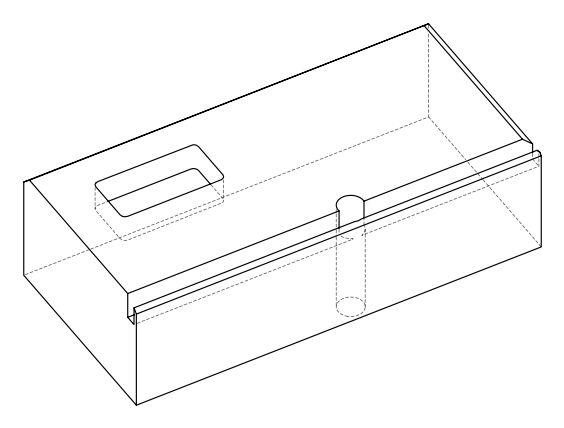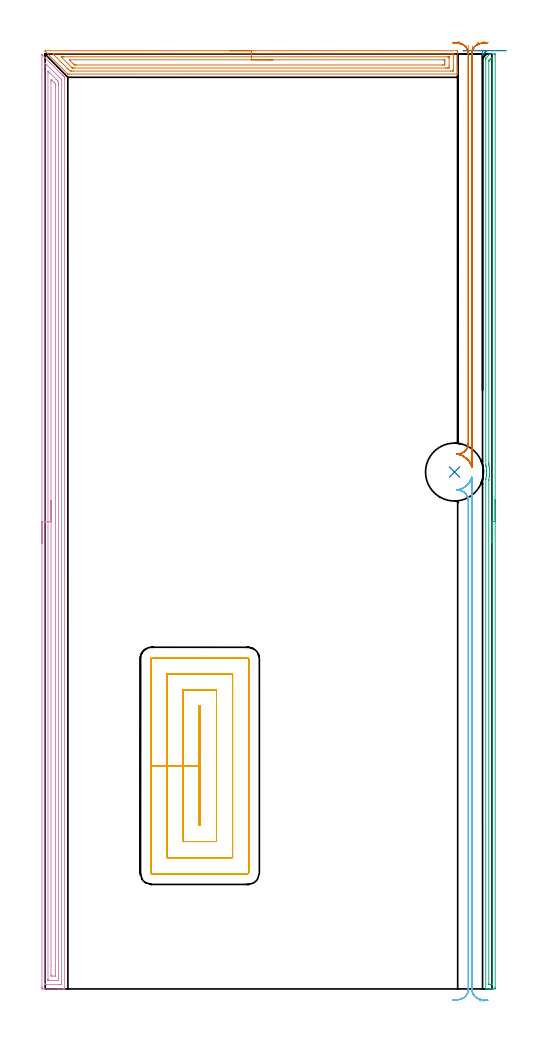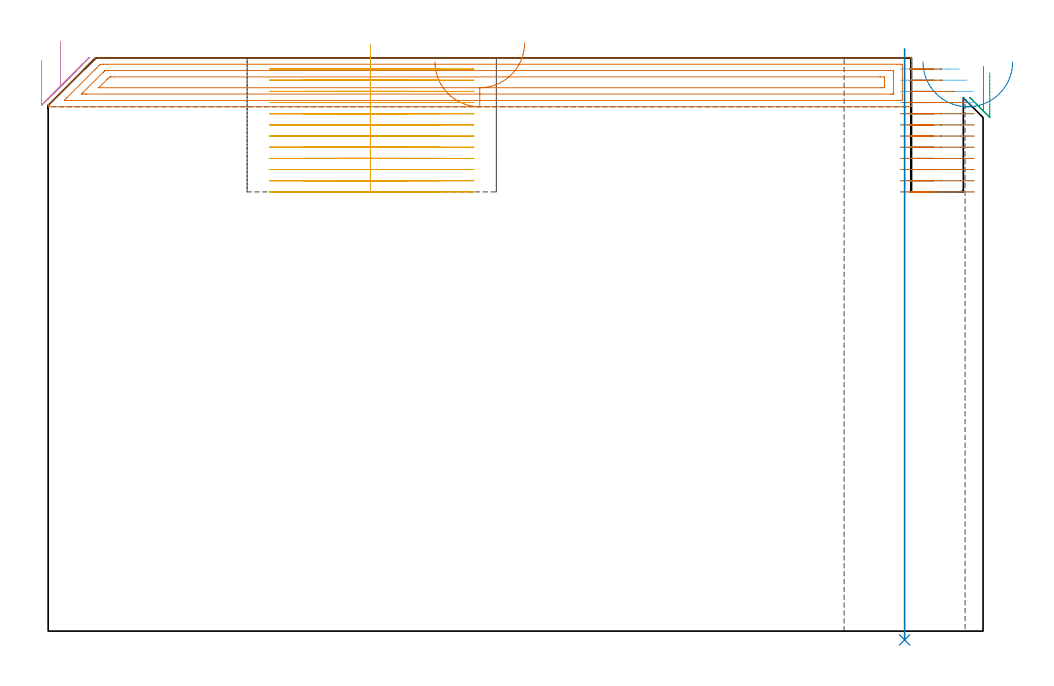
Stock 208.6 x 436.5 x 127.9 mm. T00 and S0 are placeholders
(PLAN: 8 operations, 2 tool changes, 71.5 min)
(1 AREA_MILL | FG_CHAMFER_SURFACE | UGT0205_001 | 6.27 min | 11809 mm3)
(2 AREA_MILL_1 | FG_CHAMFER_SURFACE_1 | UGT0205_001 | 0.16 min | 492 mm3)
(3 AREA_MILL_2 | FG_CHAMFER_SURFACE_2 | UGT0205_001 | 7.15 min | 38011 mm3)
(4 AREA_MILL_3 | FG_CHAMFER_SURFACE_3 | UGT0205_001 | 14.04 min | 24108 mm3)
(5 MILL_RECTANGULAR_POCKET | POCKET_RECTANGULAR_STRAIGHT | NXT0201_013 | Follow Part, ap 2.5, ae 75% | 21.05 min | 183317 mm3)
(6 MILL_RECTANGULAR_SLOT | SLOT_RECTANGULAR | NXT0201_013 | Follow Part, ap 2.5, ae 75% | 12.28 min | 75701 mm3)
(7 MILL_RECTANGULAR_SLOT_1 | SLOT_RECTANGULAR_1 | NXT0201_013 | Follow Part, ap 2.5, ae 75% | 10 min | 60423 mm3)
(8 INDEXABLE_INSERT_DRILL_THROUGH_HOLE_FROM_SOLID | STEP1HOLE | NXT0302_025 | 0.53 min | 63612 mm3)
(TOOL UGT0205_001 | Chamfer Mill 20 x 3 x 45 deg. | D20 FL50 Z2)
(TOOL NXT0201_013 | ENDMILL 10mm | D10 FL30 Z4)
(TOOL NXT0302_025 | Index. Insert Drill 27mm [880-D2700L32-05] | D27 PA176 FL135 Z2)
(OP 1 AREA_MILL)
G17 G21 G94 G90
T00 M6
G54
G17 G0 G90 X86.3 Y438. S1061 M3
G43 Z137.9 H0
Z127.
G94 G1 X86.338 Z126.128 F250.
X86.452 Z125.263
X86.641 Z124.412
X86.903 Z123.58
X87.237 Z122.774
X87.64 Z122.
X88.108 Z121.264
X88.64 Z120.572
X89.229 Z119.929
X89.872 Z119.34
X90.564 Z118.808
X91.3 Z118.34
X92.074 Z117.937
X92.88 Z117.603
X93.712 Z117.341
X94.564 Z117.152
X95.428 Z117.038
X96.3 Z117.
X191.971
X192.305 Y437.998 Z117.001
X192.59 Y437.992 Z117.006
X192.6 Y437.704 Z117.293
Y430.327 Z124.668
Y428.91 Z126.086
Y428.549 Z126.446
Y427.826 Z127.174
Y427.555 Z127.445
Y427.147 Z127.845
X192.591 Y427.103 Z127.888
X192.419 Y427.1 Z127.9
X11.358
X10.605 Y427.105 Z127.891
X10.546 Y427.155 Z127.842
X10.488 Y427.212 Z127.788
X10.464 Y427.236 Z127.764
X0.156 Y437.543 Z117.456
X0.106 Y437.592 Z117.404
X0.03 Y437.679 Z117.314
X0.006 Y437.79 Z117.202
X0.001 Y437.834 Z117.159
X0. Y437.998 Z116.998
X0.041 Y438. Z116.999
X0.124 Z117.
X96.3
Y436.586 Z118.414
X189.254
X190.15 Y436.584 Z118.416
X190.183 Y436.583 Z118.417
X190.59 Y436.551 Z118.449
X190.598 Y436.139 Z118.861
X190.599 Y435.662 Z119.338
X190.6 Y435.247 Z119.753
X190.599 Y429.438 Z125.562
X190.598 Y429.025 Z125.975
X190.59 Y428.549 Z126.451
X190.215 Y428.517 Z126.483
X190.183 Y428.516 Z126.484
X189.323 Y428.514 Z126.486
X13.181
X12.286 Y428.515 Z126.485
X12.252 Y428.516 Z126.484
X11.613 Y428.549 Z126.451
X11.358 Y428.795 Z126.205
X10.712 Y429.438 Z125.562
X10.464 Y429.685 Z125.315
X4.205 Y435.946 Z119.054
X3.61 Y436.551 Z118.449
X4.173 Y436.584 Z118.416
X4.205 Y436.585 Z118.415
X5.065 Y436.586 Z118.414
X96.3
Y435.172 Z119.828
X187.994 Y435.171 Z119.829
X188.395 Y435.17 Z119.83
X188.528 Y435.167 Z119.833
X188.574 Y435.165 Z119.835
X188.59 Y435.158 Z119.842
X188.593 Y435.113 Z119.887
X188.597 Y434.977 Z120.023
X188.599 Y434.773 Z120.227
X188.6 Y434.569 Z120.431
Y431.012 Z123.988
X188.598 Y430.327 Z124.673
X188.596 Y430.127 Z124.873
X188.585 Y429.936 Z125.064
X188.395 Y429.933 Z125.067
X187.9 Y429.93 Z125.07
X187.501 Y429.929 Z125.071
X187.007
X13.547
X13.147 Y429.93 Z125.07
X12.746 Y429.934 Z125.066
X12.695 Y429.935 Z125.065
X12.66 Y429.951 Z125.049
X12.604 Y430.003 Z124.997
X12.492 Y430.11 Z124.89
X12.272 Y430.327 Z124.673
X7.782 Y434.818 Z120.182
X7.447 Y435.164 Z119.836
X7.545 Y435.167 Z119.833
X7.782 Y435.169 Z119.831
X8.275 Y435.171 Z119.829
X8.676 Y435.172 Z119.828
X96.3
Y433.757 Z121.243
X185.84
X186.509 Y433.752 Z121.248
X186.582 Y433.75 Z121.25
X186.59 Y433.656 Z121.344
X186.594 Y433.438 Z121.562
X186.6 Y433.001 Z121.999
Y432.112 Z122.888
X186.594 Y431.664 Z123.336
X186.59 Y431.444 Z123.556
X186.58 Y431.35 Z123.65
X186.474 Y431.347 Z123.653
X185.712 Y431.343 Z123.657
X185.585
X14.808
X14.041 Y431.344 Z123.656
X13.911 Y431.345 Z123.655
X13.727 Y431.35 Z123.65
X13.359 Y431.699 Z123.301
X13.147 Y431.904 Z123.096
X11.358 Y433.69 Z121.31
X11.319 Y433.732 Z121.268
X11.311 Y433.744 Z121.256
X11.31 Y433.75 Z121.25
X11.314 Y433.752 Z121.248
X11.358 Y433.755 Z121.245
X11.486 Y433.757 Z121.243
X96.3
X97.172 Z121.281
X98.036 Z121.395
X98.888 Z121.583
X99.72 Z121.846
X100.526 Z122.18
X101.3 Z122.582
X102.036 Z123.051
X102.728 Z123.582
X103.371 Z124.172
X103.96 Z124.815
X104.491 Z125.507
X104.96 Z126.243
X105.363 Z127.016
X105.697 Z127.822
X105.959 Z128.654
X106.148 Z129.506
X106.262 Z130.371
X106.3 Z131.243
G0 Z137.9
M5
M2
(OP 2 AREA_MILL_1)
G17 G21 G94 G90
T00 M6
G54
G17 G0 G90 X195.199 Y438.001 S1061 M3
G43 Z137.9 H0
Z126.999
G94 G1 X195.237 Z126.128 F250.
X195.351 Z125.263
X195.54 Z124.411
X195.803 Z123.579
X196.137 Z122.773
X196.539 Z121.999
X197.008 Z121.264
X197.539 Z120.572
X198.129 Y438. Z119.928
X198.772 Z119.339
X199.464 Z118.808
X200.2 Z118.339
X200.974 Z117.937
X201.78 Z117.603
X202.612 Z117.341
X203.464 Z117.152
X204.328 Z117.038
X205.2 Z117.
X205.984
X206.184 Y437.995 Z117.003
X206.13 Y437.935 Z117.063
X205.941 Y437.741 Z117.259
X205.834 Y437.634 Z117.366
X205.694 Y437.492 Z117.505
X205.644 Y437.444 Z117.555
X205.446 Y437.246 Z117.753
X205.398 Y437.197 Z117.8
X205.348 Y437.148 Z117.851
X205.152 Y436.952 Z118.047
X205.103 Y436.902 Z118.095
X205.052 Y436.852 Z118.147
X204.858 Y436.658 Z118.341
X204.808 Y436.607 Z118.39
X204.759 Y436.558 Z118.44
X204.622 Y436.423 Z118.576
X204.438 Y436.241 Z118.757
X204.311 Y436.165 Z118.833
X204.258 Y436.134 Z118.866
X204.21 Y436.108 Z118.892
X204.209
X204.2 Y436.302 Z118.698
Y437.936 Z117.063
X204.21 Y437.994 Z117.005
X204.216 Y438. Z117.
X204.311
X205.2
X206.072 Z117.038
X206.936 Z117.152
X207.788 Z117.341
X208.62 Z117.603
X209.426 Z117.937
X210.2 Z118.34
X210.936 Z118.809
X211.628 Z119.34
X212.271 Z119.929
X212.86 Y437.999 Z120.573
X213.391 Z121.265
X213.86 Z122.001
X214.263 Z122.774
X214.596 Z123.58
X214.859 Z124.412
X215.048 Z125.264
X215.161 Z126.129
X215.199 Z127.001
G0 Z137.9
M5
M2
(OP 3 AREA_MILL_2)
G17 G21 G94 G90
T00 M6
G54
G17 G0 G90 X210.1 Y228.25 S1061 M3
G43 Z137.9 H0
Z124.6
G94 G1 Y228.212 Z123.728 F250.
Y228.098 Z122.863
Y227.909 Z122.012
Y227.647 Z121.18
Y227.313 Z120.374
Y226.91 Z119.6
Y226.442 Z118.864
Y225.91 Z118.172
Y225.321 Z117.529
Y224.678 Z116.94
Y223.986 Z116.408
Y223.25 Z115.94
Y222.476 Z115.537
Y221.67 Z115.203
Y220.838 Z114.941
Y219.986 Z114.752
Y219.122 Z114.638
Y218.25 Z114.6
X210.099 Y0.624 Z114.601
X210.095 Y0.183 Z114.602
X210.091 Y0.01 Z114.605
X209.661 Y0. Z115.034
X209.395 Z115.3
X208.781 Z115.914
X208.248 Z116.449
X207.9 Z116.796
X207.367 Z117.329
X207.019 Z117.675
X206.323 Z118.376
X206.047 Z118.653
X205.699 Y0.003 Z118.991
Y0.004 Z118.992
X205.7 Y0.177 Z119.
X205.703 Y237.974 Z118.995
X205.705 Y238.018 Z118.992
X205.707 Y238.043 Z118.99
X205.933 Y239.244 Z118.763
X205.997 Y239.69 Z118.698
X206.029 Y240.006 Z118.666
X206.043 Y240.137 Z118.653
X206.075 Y240.584 Z118.623
X206.089 Y241.04 Z118.604
X206.09 Y241.331 Z118.601
Y241.391
X206.091 Y241.477 Z118.602
X206.079 Y241.934 Z118.618
X206.076 Y242.001 Z118.623
X206.053 Y242.371 Z118.646
X206.008 Y242.817 Z118.687
X206.007 Y242.828 Z118.688
X205.951 Y243.264 Z118.748
X205.877 Y243.711 Z118.822
X205.79 Y244.157 Z118.909
X205.721 Y244.482 Z118.978
X205.71 Y244.548 Z118.989
X205.702 Y244.604 Z118.998
X205.7 Y434.089 Z119.
X205.698 Y434.494 Z118.983
X205.844 Y434.647 Z118.85
X206.061 Y434.862 Z118.636
X206.139 Y434.939 Z118.561
X207.373 Y436.174 Z117.325
X207.46 Y436.262 Z117.236
X207.699 Y436.499 Z116.999
X208.781 Y436.5 Z115.914
X210.009 Z114.688
X210.091 Y436.497 Z114.605
X210.1 Y436.101 Z114.6
Y218.25
X208.686 Z116.014
X208.685 Y2.508 Z116.015
X208.684 Y2.411 Z116.016
X208.679 Y2.022 Z116.021
X208.298 Y2.007 Z116.402
X207.9 Y2.002 Z116.8
X207.424 Y2. Z117.276
X207.208 Y2.001 Z117.492
X207.175 Y2.003 Z117.525
X207.141 Y2.007 Z117.559
X207.121 Y2.012 Z117.579
X207.12 Y2.038 Z117.58
X207.115 Y2.314 Z117.585
X207.118 Y237.365 Z117.582
X207.119 Y237.465 Z117.581
X207.123 Y237.664 Z117.577
X207.126 Y237.761 Z117.574
X207.327 Y238.94 Z117.373
X207.372 Y239.253 Z117.328
X207.426 Y239.734 Z117.274
X207.459 Y240.147 Z117.241
X207.484 Y240.569 Z117.216
X207.5 Y241.04 Z117.2
X207.502 Y241.445 Z117.198
X207.489 Y241.934 Z117.211
X207.466 Y242.375 Z117.234
X207.43 Y242.828 Z117.27
X207.37 Y243.366 Z117.33
X207.321 Y243.722 Z117.379
X207.202 Y244.43 Z117.498
X207.135 Y244.813 Z117.565
X207.123 Y245.014 Z117.577
X207.117 Y245.41 Z117.583
Y245.509
X207.114 Y433.099 Z117.586
X207.115 Y433.195 Z117.585
X207.119 Y433.394 Z117.581
X207.121 Y433.441 Z117.579
X207.141 Y433.479 Z117.559
X207.203 Y433.545 Z117.497
X207.378 Y433.725 Z117.322
X207.739 Y434.089 Z116.961
X207.82 Y434.17 Z116.88
X207.9 Y434.248 Z116.8
X208.117 Y434.455 Z116.583
X208.161 Y434.49 Z116.539
X208.225 Y434.493 Z116.475
X208.377 Y434.499 Z116.323
X208.592 Z116.108
X208.625 Y434.497 Z116.075
X208.659 Y434.493 Z116.041
X208.679 Y434.488 Z116.021
X208.68 Y434.462 Z116.02
X208.685 Y434.186 Z116.015
X208.686 Y218.25 Z116.014
Y217.378 Z116.052
Y216.514 Z116.166
Y215.662 Z116.355
Y214.83 Z116.617
Y214.024 Z116.951
Y213.25 Z117.354
Y212.514 Z117.823
Y211.822 Z118.354
Y211.179 Z118.943
Y210.59 Z119.586
Y210.058 Z120.278
Y209.59 Z121.014
Y209.187 Z121.788
Y208.853 Z122.594
Y208.591 Z123.426
Y208.402 Z124.278
Y208.288 Z125.143
Y208.25 Z126.014
G0 Z137.9
M5
M2
(OP 4 AREA_MILL_3)
G17 G21 G94 G90
T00 M6
G54
G17 G0 G90 X-1.5 Y208.1 S1061 M3
G43 Z137.9 H0
Z127.3
G94 G1 Y208.138 Z126.428 F250.
Y208.252 Z125.564
Y208.441 Z124.712
Y208.703 Z123.88
Y209.037 Z123.074
Y209.44 Z122.3
Y209.909 Z121.564
Y210.44 Z120.872
Y211.029 Z120.229
Y211.672 Z119.64
Y212.364 Z119.109
Y213.1 Z118.64
Y213.874 Z118.237
Y214.68 Z117.903
Y215.512 Z117.641
Y216.364 Z117.452
Y217.229 Z117.338
Y218.1 Z117.3
Y435.882
X-1.499 Y436.18 Z117.301
X-1.497 Y436.186 Z117.302
X-1.493 Y436.189 Z117.306
X-1.489 Y436.187 Z117.311
X-1.48 Y436.18 Z117.319
X-1.461 Y436.161 Z117.339
X-1.048 Y435.75 Z117.749
X6.968 Y427.732 Z125.768
X7.326 Y427.376 Z126.122
X7.816 Y426.884 Z126.616
X8.048 Y426.653 Z126.846
X8.207 Y426.495 Z127.002
X8.363 Y426.339 Z127.16
X8.495 Y426.206 Z127.292
X8.648 Y426.054 Z127.443
X8.798 Y425.903 Z127.595
X8.941 Y425.76 Z127.739
X9.102 Y425.599 Z127.897
X9.1 Y424.867 Z127.9
Y0.169
X9.098 Y0.007 Z127.888
X9.096 Z127.887
X8.758 Y0. Z127.558
X8.433 Z127.232
X7.767 Z126.562
X6.552 Z125.349
X6.004 Z124.798
X-0.441 Z118.356
X-1.048 Y0.002 Z117.749
X-1.27 Y0.005 Z117.528
X-1.492 Y0.01 Z117.306
X-1.495 Y0.163 Z117.303
X-1.499 Y0.615 Z117.301
X-1.5 Y1.073 Z117.3
Y218.1
X-0.086 Z118.714
X-0.085 Y431.929 Z118.715
X-0.084 Y432.012 Z118.716
X-0.079 Y432.294 Z118.721
X0.012 Y432.226 Z118.812
X0.235 Y432.012 Z119.035
X0.715 Y431.535 Z119.515
X1.132 Y431.119 Z119.932
X7.382 Y424.867 Z126.182
X7.55 Y424.693 Z126.35
X7.679 Y424.557 Z126.479
X7.681 Y424.461 Z126.481
X7.685 Y424.056 Z126.485
X7.686 Y3.377 Z126.486
X7.685 Y2.485 Z126.485
X7.683 Y2.402 Z126.483
X7.671 Y2.01 Z126.471
X7.279 Y2.002 Z126.079
X6.885 Y2.001 Z125.685
X6.4 Y2. Z125.2
X0.715 Y2.001 Z119.515
X0.227 Y2.003 Z119.027
X0.014 Y2.01 Z118.814
X-0.079 Y2.033 Z118.721
X-0.085 Y2.319 Z118.715
Y2.402
X-0.086 Y218.1 Z118.714
X1.329 Z120.129
Y427.817
X1.334 Y428.439 Z120.134
X1.335 Y428.447 Z120.135
X1.354 Y428.439 Z120.154
X1.596 Y428.202 Z120.396
X2.255 Y427.546 Z121.055
X4.934 Y424.867 Z123.734
X5.827 Y423.974 Z124.627
X6.004 Y423.795 Z124.804
X6.178 Y423.615 Z124.978
X6.263 Y423.525 Z125.063
X6.267 Y423.352 Z125.067
X6.27 Y423.08 Z125.07
X6.271 Y422.81 Z125.071
Y422.187
Y4.188
X6.269 Y4.052 Z125.069
X6.267 Y4.02 Z125.067
X6.266 Y4.011 Z125.066
X6.25 Y4.008 Z125.05
X6.188 Y4.002 Z124.988
X6.004 Y4.001 Z124.804
X5.308 Y4. Z124.108
X1.782 Z120.582
X1.596 Y4.001 Z120.396
X1.411 Y4.004 Z120.211
X1.358 Y4.008 Z120.158
X1.335 Y4.012 Z120.135
X1.333 Y4.026 Z120.133
X1.33 Y4.098 Z120.13
X1.329 Y4.188 Z120.129
Y4.459
Y218.1
X2.743 Z121.543
X2.744 Y423.704 Z121.544
X2.745 Y423.974 Z121.545
X2.75 Y424.591 Z121.55
X3.378 Y423.974 Z122.178
X4.241 Y423.11 Z123.041
X4.27 Y423.08 Z123.07
X4.85 Y422.463 Z123.65
X4.853 Y422.187 Z123.653
X4.857 Y421.563 Z123.657
Y6.867
X4.855 Y6.246 Z123.655
X4.851 Y6.036 Z123.651
X4.849 Y6.01 Z123.649
X4.829 Y6.007 Z123.629
X4.776 Y6.003 Z123.576
X4.669 Y6.001 Z123.469
X3.334 Y6. Z122.134
X2.928 Y6.01 Z121.728
X2.75 Y6.026 Z121.55
X2.748 Y6.128 Z121.548
X2.744 Y6.598 Z121.544
X2.743 Y10.783 Z121.543
Y218.1
Y218.972 Z121.581
Y219.837 Z121.695
Y220.688 Z121.883
Y221.52 Z122.146
Y222.326 Z122.48
Y223.1 Z122.882
Y223.836 Z123.351
Y224.528 Z123.882
Y225.171 Z124.472
Y225.761 Z125.115
Y226.292 Z125.807
Y226.76 Z126.543
Y227.163 Z127.317
Y227.497 Z128.123
Y227.759 Z128.955
Y227.948 Z129.806
Y228.062 Z130.671
Y228.1 Z131.543
G0 Z137.9
M5
M2
(OP 5 MILL_RECTANGULAR_POCKET)
G17 G21 G94 G90
T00 M6
G54
G17 G0 G90 X71.9 Y124.645 S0 M3
G43 Z137.9 H0
Z130.9
G94 G1 Y104.15 Z125.408 F250.
Y76.3 F500.
X72.5
Y132.
X71.9
Y104.15
X64.4
Y68.8
X80.
Y139.5
X64.4
Y104.15
X56.9
Y61.3
X87.5
Y147.
X56.9
Y104.15
X49.4
Y54.2
G3 X49.8 Y53.8 R0.4
G1 X94.6
G3 X95. Y54.2 R0.4
G1 Y154.1
G3 X94.6 Y154.5 R0.4
G1 X49.8
G3 X49.4 Y154.1 R0.4
G1 Y104.15
Y103.15
G0 X71.9 Y124.645 Z128.408
G1 Y104.15 Z122.917 F250.
Y76.3 F500.
X72.5
Y132.
X71.9
Y104.15
X64.4
Y68.8
X80.
Y139.5
X64.4
Y104.15
X56.9
Y61.3
X87.5
Y147.
X56.9
Y104.15
X49.4
Y54.2
G3 X49.8 Y53.8 R0.4
G1 X94.6
G3 X95. Y54.2 R0.4
G1 Y154.1
G3 X94.6 Y154.5 R0.4
G1 X49.8
G3 X49.4 Y154.1 R0.4
G1 Y104.15
Y103.15
G0 X71.9 Y124.645 Z125.917
G1 Y104.15 Z120.425 F250.
Y76.3 F500.
X72.5
Y132.
X71.9
Y104.15
X64.4
Y68.8
X80.
Y139.5
X64.4
Y104.15
X56.9
Y61.3
X87.5
Y147.
X56.9
Y104.15
X49.4
Y54.2
G3 X49.8 Y53.8 R0.4
G1 X94.6
G3 X95. Y54.2 R0.4
G1 Y154.1
G3 X94.6 Y154.5 R0.4
G1 X49.8
G3 X49.4 Y154.1 R0.4
G1 Y104.15
Y103.15
G0 X71.9 Y124.645 Z123.425
G1 Y104.15 Z117.933 F250.
Y76.3 F500.
X72.5
Y132.
X71.9
Y104.15
X64.4
Y68.8
X80.
Y139.5
X64.4
Y104.15
X56.9
Y61.3
X87.5
Y147.
X56.9
Y104.15
X49.4
Y54.2
G3 X49.8 Y53.8 R0.4
G1 X94.6
G3 X95. Y54.2 R0.4
G1 Y154.1
G3 X94.6 Y154.5 R0.4
G1 X49.8
G3 X49.4 Y154.1 R0.4
G1 Y104.15
Y103.15
G0 X71.9 Y124.645 Z120.933
G1 Y104.15 Z115.442 F250.
Y76.3 F500.
X72.5
Y132.
X71.9
Y104.15
X64.4
Y68.8
X80.
Y139.5
X64.4
Y104.15
X56.9
Y61.3
X87.5
Y147.
X56.9
Y104.15
X49.4
Y54.2
G3 X49.8 Y53.8 R0.4
G1 X94.6
G3 X95. Y54.2 R0.4
G1 Y154.1
G3 X94.6 Y154.5 R0.4
G1 X49.8
G3 X49.4 Y154.1 R0.4
G1 Y104.15
Y103.15
G0 X71.9 Y124.645 Z118.442
G1 Y104.15 Z112.95 F250.
Y76.3 F500.
X72.5
Y132.
X71.9
Y104.15
X64.4
Y68.8
X80.
Y139.5
X64.4
Y104.15
X56.9
Y61.3
X87.5
Y147.
X56.9
Y104.15
X49.4
Y54.2
G3 X49.8 Y53.8 R0.4
G1 X94.6
G3 X95. Y54.2 R0.4
G1 Y154.1
G3 X94.6 Y154.5 R0.4
G1 X49.8
G3 X49.4 Y154.1 R0.4
G1 Y104.15
Y103.15
G0 X71.9 Y124.645 Z115.95
G1 Y104.15 Z110.458 F250.
Y76.3 F500.
X72.5
Y132.
X71.9
Y104.15
X64.4
Y68.8
X80.
Y139.5
X64.4
Y104.15
X56.9
Y61.3
X87.5
Y147.
X56.9
Y104.15
X49.4
Y54.2
G3 X49.8 Y53.8 R0.4
G1 X94.6
G3 X95. Y54.2 R0.4
G1 Y154.1
G3 X94.6 Y154.5 R0.4
G1 X49.8
G3 X49.4 Y154.1 R0.4
G1 Y104.15
Y103.15
G0 X71.9 Y124.645 Z113.458
G1 Y104.15 Z107.967 F250.
Y76.3 F500.
X72.5
Y132.
X71.9
Y104.15
X64.4
Y68.8
X80.
Y139.5
X64.4
Y104.15
X56.9
Y61.3
X87.5
Y147.
X56.9
Y104.15
X49.4
Y54.2
G3 X49.8 Y53.8 R0.4
G1 X94.6
G3 X95. Y54.2 R0.4
G1 Y154.1
G3 X94.6 Y154.5 R0.4
G1 X49.8
G3 X49.4 Y154.1 R0.4
G1 Y104.15
Y103.15
G0 X71.9 Y124.645 Z110.967
G1 Y104.15 Z105.475 F250.
Y76.3 F500.
X72.5
Y132.
X71.9
Y104.15
X64.4
Y68.8
X80.
Y139.5
X64.4
Y104.15
X56.9
Y61.3
X87.5
Y147.
X56.9
Y104.15
X49.4
Y54.2
G3 X49.8 Y53.8 R0.4
G1 X94.6
G3 X95. Y54.2 R0.4
G1 Y154.1
G3 X94.6 Y154.5 R0.4
G1 X49.8
G3 X49.4 Y154.1 R0.4
G1 Y104.15
Y103.15
G0 X71.9 Y124.645 Z108.475
G1 Y104.15 Z102.983 F250.
Y76.3 F500.
X72.5
Y132.
X71.9
Y104.15
X64.4
Y68.8
X80.
Y139.5
X64.4
Y104.15
X56.9
Y61.3
X87.5
Y147.
X56.9
Y104.15
X49.4
Y54.2
G3 X49.8 Y53.8 R0.4
G1 X94.6
G3 X95. Y54.2 R0.4
G1 Y154.1
G3 X94.6 Y154.5 R0.4
G1 X49.8
G3 X49.4 Y154.1 R0.4
G1 Y104.15
Y103.15
G0 X71.9 Y124.645 Z105.983
G1 Y104.15 Z100.492 F250.
Y76.3 F500.
X72.5
Y132.
X71.9
Y104.15
X64.4
Y68.8
X80.
Y139.5
X64.4
Y104.15
X56.9
Y61.3
X87.5
Y147.
X56.9
Y104.15
X49.4
Y54.2
G3 X49.8 Y53.8 R0.4
G1 X94.6
G3 X95. Y54.2 R0.4
G1 Y154.1
G3 X94.6 Y154.5 R0.4
G1 X49.8
G3 X49.4 Y154.1 R0.4
G1 Y104.15
Y103.15
G0 X71.9 Y124.645 Z103.492
G1 Y104.15 Z98. F250.
Y76.3 F500.
X72.5
Y132.
X71.9
Y104.15
X64.4
Y68.8
X80.
Y139.5
X64.4
Y104.15
X56.9
Y61.3
X87.5
Y147.
X56.9
Y104.15
X49.4
Y54.2
G3 X49.8 Y53.8 R0.4
G1 X94.6
G3 X95. Y54.2 R0.4
G1 Y154.1
G3 X94.6 Y154.5 R0.4
G1 X49.8
G3 X49.4 Y154.1 R0.4
G1 Y104.15
Y103.15
G0 Z137.9
M5
M2
(OP 6 MILL_RECTANGULAR_SLOT)
G17 G21 G94 G90
T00 M6
G54
G17 G0 G90 X203.299 Y-5.761 S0 M3
G43 Z137.9 H0
Z125.408
G94 G1 X200.996 Y-3.838 F250.
G2 X199.2 Y0. R5. F500.
G1 Y238.651
X199.248 Y238.846
X199.239 Y238.849
G2 X192.293 Y232.884 R8.5
G1 X192.295 Y232.874
G2 X197.6 Y227.884 R5.
G1 Y0.
G2 X193.147 Y-4.97 R5.
G1 X190.165 Y-5.298 F250.
G0 X205.002 Y-5.776 Z122.917
G1 X202.242 Y-4.601
G2 X199.2 Y0. R5. F500.
G1 Y238.651
X199.248 Y238.846
X199.239 Y238.849
G2 X192.293 Y232.884 R8.5
G1 X192.295 Y232.874
G2 X197.6 Y227.884 R5.
G1 Y0.
G2 X193.147 Y-4.97 R5.
G1 X190.165 Y-5.298 F250.
G0 X206.342 Y-5.423 Z120.425
G1 X203.383 Y-4.933
G2 X199.2 Y0. R5. F500.
G1 Y238.651
X199.249 Y238.846
X199.239 Y238.849
G2 X192.293 Y232.884 R8.5
G1 X192.295 Y232.874
G2 X197.6 Y227.884 R5.
G1 Y0.
G2 X193.147 Y-4.97 R5.
G1 X190.165 Y-5.298 F250.
G0 X206.635 Z117.933
G1 X203.653 Y-4.97
G2 X199.2 Y0. R5. F500.
G1 Y238.651
X199.248 Y238.846
X199.239 Y238.849
G2 X192.293 Y232.884 R8.5
G1 X192.295 Y232.874
G2 X197.6 Y227.884 R5.
G1 Y0.
G2 X193.147 Y-4.97 R5.
G1 X190.165 Y-5.298 F250.
G0 X206.635 Z115.442
G1 X203.653 Y-4.97
G2 X199.2 Y0. R5. F500.
G1 Y238.651
X199.248 Y238.846
X199.239 Y238.849
G2 X192.293 Y232.884 R8.5
G1 X192.295 Y232.874
G2 X197.6 Y227.884 R5.
G1 Y0.
G2 X193.147 Y-4.97 R5.
G1 X190.165 Y-5.298 F250.
G0 X206.635 Z112.95
G1 X203.653 Y-4.97
G2 X199.2 Y0. R5. F500.
G1 Y238.651
X199.248 Y238.846
X199.239 Y238.849
G2 X192.293 Y232.884 R8.5
G1 X192.295 Y232.874
G2 X197.6 Y227.884 R5.
G1 Y0.
G2 X193.147 Y-4.97 R5.
G1 X190.165 Y-5.298 F250.
G0 X206.635 Z110.458
G1 X203.653 Y-4.97
G2 X199.2 Y0. R5. F500.
G1 Y238.651
X199.248 Y238.846
X199.239 Y238.849
G2 X192.293 Y232.884 R8.5
G1 X192.295 Y232.874
G2 X197.6 Y227.884 R5.
G1 Y0.
G2 X193.147 Y-4.97 R5.
G1 X190.165 Y-5.298 F250.
G0 X206.635 Z107.967
G1 X203.653 Y-4.97
G2 X199.2 Y0. R5. F500.
G1 Y238.651
X199.248 Y238.846
X199.239 Y238.849
G2 X192.293 Y232.884 R8.5
G1 X192.295 Y232.874
G2 X197.6 Y227.884 R5.
G1 Y0.
G2 X193.147 Y-4.97 R5.
G1 X190.165 Y-5.298 F250.
G0 X206.635 Z105.475
G1 X203.653 Y-4.97
G2 X199.2 Y0. R5. F500.
G1 Y238.651
X199.248 Y238.846
X199.239 Y238.849
G2 X192.293 Y232.884 R8.5
G1 X192.295 Y232.874
G2 X197.6 Y227.884 R5.
G1 Y0.
G2 X193.147 Y-4.97 R5.
G1 X190.165 Y-5.298 F250.
G0 X206.635 Z102.983
G1 X203.653 Y-4.97
G2 X199.2 Y0. R5. F500.
G1 Y238.651
X199.248 Y238.846
X199.239 Y238.849
G2 X192.293 Y232.884 R8.5
G1 X192.295 Y232.874
G2 X197.6 Y227.884 R5.
G1 Y0.
G2 X193.147 Y-4.97 R5.
G1 X190.165 Y-5.298 F250.
G0 X206.635 Z100.492
G1 X203.653 Y-4.97
G2 X199.2 Y0. R5. F500.
G1 Y238.651
X199.248 Y238.846
X199.239 Y238.849
G2 X192.293 Y232.884 R8.5
G1 X192.295 Y232.874
G2 X197.6 Y227.884 R5.
G1 Y0.
G2 X193.147 Y-4.97 R5.
G1 X190.165 Y-5.298 F250.
G0 X206.635 Z98.
G1 X203.653 Y-4.97
G2 X199.2 Y0. R5. F500.
G1 Y238.651
X199.248 Y238.846
X199.239 Y238.849
G2 X192.293 Y232.884 R8.5
G1 X192.295 Y232.874
G2 X197.6 Y227.884 R5.
G1 Y0.
G2 X193.147 Y-4.97 R5.
G1 X190.165 Y-5.298 F250.
G0 Z137.9
M5
M2
(OP 7 MILL_RECTANGULAR_SLOT_1)
G17 G21 G94 G90
T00 M6
G54
G17 G0 G90 X197.6 Y437.548 S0 M3
G43 Z137.9 H0
Z125.408
G94 G1 Y434.548 F250.
Y254.716 F500.
G2 X192.295 Y249.726 R5.
G1 X192.293 Y249.716
G2 X199.239 Y243.751 R8.5
G1 X199.248 Y243.754
X199.2 Y243.949
Y434.35
Y437.35 F250.
G0 X197.506 Y440.465 Z122.917
G1 Y437.465
G2 X197.6 Y436.5 R5. F500.
G1 Y254.716
G2 X192.295 Y249.726 R5.
G1 X192.293 Y249.716
G2 X199.239 Y243.751 R8.5
G1 X199.248 Y243.754
X199.2 Y243.949
Y436.5
G2 X199.244 Y437.162 R5.
G1 X199.641 Y440.135 F250.
G0 Z137.9
X192.87 Y442.325
Z120.425
G1 X195.368 Y440.664
G2 X197.6 Y436.5 R5. F500.
G1 Y254.716
G2 X192.295 Y249.726 R5.
G1 X192.293 Y249.716
G2 X199.239 Y243.751 R8.5
G1 X199.248 Y243.754
X199.2 Y243.949
Y436.5
G2 X200.387 Y439.734 R5.
G1 X202.327 Y442.022 F250.
G0 X190.695 Y442.011 Z117.933
G1 X193.631 Y441.393
G2 X197.6 Y436.5 R5. F500.
G1 Y254.716
G2 X192.295 Y249.726 R5.
G1 X192.293 Y249.716
G2 X199.239 Y243.751 R8.5
G1 X199.248 Y243.754
X199.2 Y243.949
Y436.5
G2 X202.39 Y441.161 R5.
G1 X205.186 Y442.247 F250.
G0 X190.165 Y441.798 Z115.442
G1 X193.147 Y441.47
G2 X197.6 Y436.5 R5. F500.
G1 Y254.716
G2 X192.295 Y249.726 R5.
G1 X192.293 Y249.716
G2 X199.239 Y243.751 R8.5
G1 X199.248 Y243.754
X199.2 Y243.949
Y436.5
G2 X203.653 Y441.47 R5.
G1 X206.635 Y441.798 F250.
G0 X190.165 Z112.95
G1 X193.147 Y441.47
G2 X197.6 Y436.5 R5. F500.
G1 Y254.716
G2 X192.295 Y249.726 R5.
G1 X192.293 Y249.716
G2 X199.239 Y243.751 R8.5
G1 X199.248 Y243.754
X199.2 Y243.949
Y436.5
G2 X203.653 Y441.47 R5.
G1 X206.635 Y441.798 F250.
G0 X190.165 Z110.458
G1 X193.147 Y441.47
G2 X197.6 Y436.5 R5. F500.
G1 Y254.716
G2 X192.295 Y249.726 R5.
G1 X192.293 Y249.716
G2 X199.239 Y243.751 R8.5
G1 X199.248 Y243.754
X199.2 Y243.949
Y436.5
G2 X203.653 Y441.47 R5.
G1 X206.635 Y441.798 F250.
G0 X190.165 Z107.967
G1 X193.147 Y441.47
G2 X197.6 Y436.5 R5. F500.
G1 Y254.716
G2 X192.295 Y249.726 R5.
G1 X192.293 Y249.716
G2 X199.239 Y243.751 R8.5
G1 X199.248 Y243.754
X199.2 Y243.949
Y436.5
G2 X203.653 Y441.47 R5.
G1 X206.635 Y441.798 F250.
G0 X190.165 Z105.475
G1 X193.147 Y441.47
G2 X197.6 Y436.5 R5. F500.
G1 Y254.716
G2 X192.295 Y249.726 R5.
G1 X192.293 Y249.716
G2 X199.239 Y243.751 R8.5
G1 X199.248 Y243.754
X199.2 Y243.949
Y436.5
G2 X203.653 Y441.47 R5.
G1 X206.635 Y441.798 F250.
G0 X190.165 Z102.983
G1 X193.147 Y441.47
G2 X197.6 Y436.5 R5. F500.
G1 Y254.716
G2 X192.295 Y249.726 R5.
G1 X192.293 Y249.716
G2 X199.239 Y243.751 R8.5
G1 X199.248 Y243.754
X199.2 Y243.949
Y436.5
G2 X203.653 Y441.47 R5.
G1 X206.635 Y441.798 F250.
G0 X190.165 Z100.492
G1 X193.147 Y441.47
G2 X197.6 Y436.5 R5. F500.
G1 Y254.716
G2 X192.295 Y249.726 R5.
G1 X192.293 Y249.716
G2 X199.239 Y243.751 R8.5
G1 X199.248 Y243.754
X199.2 Y243.949
Y436.5
G2 X203.653 Y441.47 R5.
G1 X206.635 Y441.798 F250.
G0 X190.165 Z98.
G1 X193.147 Y441.47
G2 X197.6 Y436.5 R5. F500.
G1 Y254.716
G2 X192.295 Y249.726 R5.
G1 X192.293 Y249.716
G2 X199.239 Y243.751 R8.5
G1 X199.248 Y243.754
X199.2 Y243.949
Y436.5
G2 X203.653 Y441.47 R5.
G1 X206.635 Y441.798 F250.
G0 Z137.9
M5
M2
(OP 8 INDEXABLE_INSERT_DRILL_THROUGH_HOLE_FROM_SOLID)
G17 G21 G94 G90
T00 M6
G54
G17 G0 G90 X191.1 Y241.3 S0 M3
G43 Z137.9 H1
G94 G81 G98 Z-1.971 F250. R129.9
G80
M5
M2
